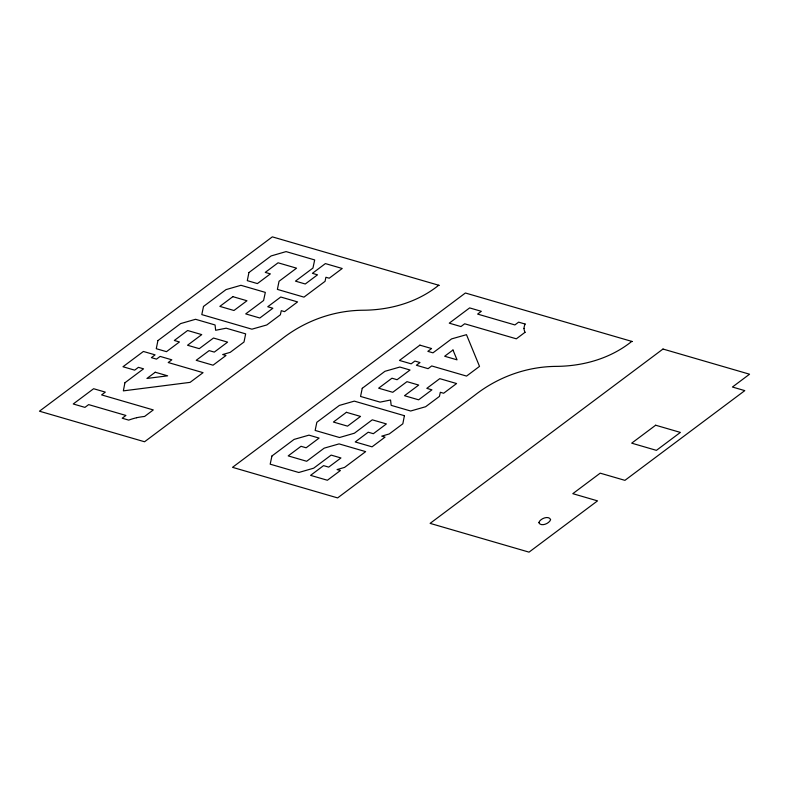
<?xml version="1.0" encoding="UTF-8"?>
<svg xmlns="http://www.w3.org/2000/svg" width="789" height="789" viewBox="0 0 789 789"><rect width="100%" height="100%" fill="white"/><g stroke="black" fill="none" stroke-linecap="round" stroke-linejoin="round"><path stroke-width="1.18" d="M525.01 332.327L516.341 338.816L464.662 323.786L460.954 326.567L449.257 323.165L469.633 307.907L481.329 311.31L477.621 314.091L514.892 324.93L518.61 322.149L525.099 324.042M438.723 285.243C417.282 302.463 389.993 310.107 362.802 310.235C333.352 310.521 304.653 320.995 281.545 339.211L144.555 441.761L39.45 411.197L272.333 236.858L439.266 285.401M631.792 341.39C610.351 358.61 583.061 366.244 555.87 366.382C526.411 366.668 497.721 377.142 474.613 395.358L337.623 497.908L232.518 467.335L465.392 293.005L632.334 341.548M136.625 417.706A47.389 22.181 -20.4 0 1 144.594 416.454L153.283 409.925L101.603 394.904L105.312 392.123L93.615 388.721L73.239 403.978L84.936 407.38L88.644 404.609L125.915 415.448L122.206 418.219L128.706 420.113A33.414 15.632 -20.4 0 1 135.747 417.943A25.534 11.953 -20.4 0 1 136.615 417.746M525.07 332.297A47.409 22.181 -20.4 0 1 523.975 328.411M524.034 328.392A25.534 11.953 -20.4 0 1 524.054 327.938A33.414 15.632 -20.4 0 1 525.129 324.032M538.828 522.624C540.8 527.052 549.43 523.6 550.643 519.596C548.671 515.168 540.041 518.62 538.828 522.624M124.918 382.773L123.35 390.871L190.1 382.359L203.059 372.664L168.205 362.526L171.824 359.814L160.128 356.411L156.508 359.123L151.389 357.634L155.098 354.863L143.401 351.46L122.976 366.747L134.672 370.149L138.43 367.339L143.549 368.828L124.918 382.773M404.402 415.695L402.834 423.792L389.243 433.96L381.738 436.139L385.042 437.106L372.043 446.84L355.218 441.948L368.226 432.214L373.345 433.703L386.393 423.93L372.28 419.827L354.399 433.21L339.517 437.52L315.146 430.429L316.843 422.283L339.369 405.428L354.3 401.128L404.402 415.695M157.918 340.582L156.271 348.699L166.479 351.667L179.438 341.962L174.31 340.473L187.634 330.502L201.747 334.615L187.535 345.247L199.272 348.659L213.484 338.027L227.607 342.13L214.292 352.101L209.164 350.612L196.205 360.307L213.03 365.199L225.989 355.504L222.676 354.537L230.191 352.358L243.998 342.022L245.655 333.865L226.167 328.194L215.644 330.285L215.072 324.969L195.554 319.289L180.622 323.589L157.918 340.582M248.939 272.53L247.292 280.647L257.411 283.586L270.371 273.882L265.252 272.392L278.073 262.796L296.556 268.171L279.04 281.278L277.383 289.395L303.962 297.128L325.058 281.338L325.906 277.264L329.22 278.221L342.219 268.487L325.393 263.595L312.395 273.329L317.513 274.819L305.274 283.991L295.471 281.14L312.947 268.053L314.683 259.926L286.082 251.602L271.11 255.942L248.939 272.53M203.503 306.457L201.806 314.604L251.908 329.181L266.79 324.96L280.371 314.791L281.269 310.679L284.573 311.645L297.571 301.911L280.756 297.019L267.747 306.753L272.876 308.243L259.828 318.006L245.704 313.904L263.585 300.52L265.321 292.384L240.951 285.302L226.029 289.602L203.503 306.457M362.25 388.296L360.553 396.443L380.081 402.124L390.565 400.013L391.166 405.349L410.655 411.01L425.626 406.729L439.434 396.394L440.321 392.281L443.635 393.247L456.594 383.543L439.769 378.651L426.81 388.356L431.928 389.845L418.614 399.816L404.501 395.703L418.703 385.071L406.966 381.659L392.754 392.291L378.641 388.188L391.955 378.217L397.084 379.706L410.043 370.011L399.836 367.043L384.953 371.303L362.25 388.296M271.929 456.003L270.183 464.179L298.784 472.493L313.677 468.183L331.143 455.105L340.947 457.955L328.707 467.118L323.579 465.628L310.58 475.363L327.396 480.254L340.404 470.52L337.09 469.563L344.556 467.413L365.652 451.624L339.063 443.891L324.18 448.152L306.665 461.269L288.192 455.894L301.013 446.298L306.142 447.787L319.101 438.082L308.972 435.143L294.09 439.404L271.929 456.003M232.854 296.654L219.845 306.388L233.968 310.491L246.977 300.757L232.854 296.654M155.246 372.23L146.941 378.454L167.633 375.83L155.246 372.23M419.896 345.148L399.471 360.435L411.168 363.837L414.886 361.056L420.004 362.546L416.385 365.258L428.082 368.66L431.701 365.948L466.555 376.087L479.515 366.382L466.477 334.674L451.594 338.895L432.964 352.841L427.845 351.352L431.593 348.541L419.896 345.148M346.42 412.312L333.412 422.046L347.535 426.149L360.534 416.414L346.42 412.312M452.975 350.02L444.661 356.243L457.048 359.843L452.975 350.02M662.987 349.034L430.113 523.373L529.034 552.142L597.529 500.867L572.794 493.677L600.192 473.163L624.927 480.353L744.796 390.624L732.429 387.024L749.55 374.213L662.987 349.034M655.659 425.222L631.683 443.162L656.418 450.361L680.394 432.411L655.659 425.222"/></g></svg>
